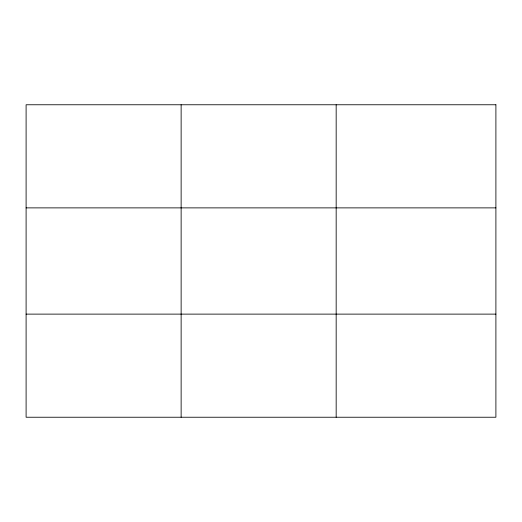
<?xml version="1.0" encoding="UTF-8"?>
<svg xmlns="http://www.w3.org/2000/svg" width="522" height="522" viewBox="0 0 522 522"><rect width="100%" height="100%" fill="white"/><g stroke="black" fill="none" stroke-linecap="round" stroke-linejoin="round"><path stroke-width="0.78" d="M181.134 104.765L181.134 417.235M336.168 104.765L336.168 417.235M26.1 207.88L495.9 207.88M26.1 314.12L495.9 314.12M495.9 104.765L495.9 417.235L26.1 417.235L26.1 104.765L495.9 104.765"/></g></svg>
